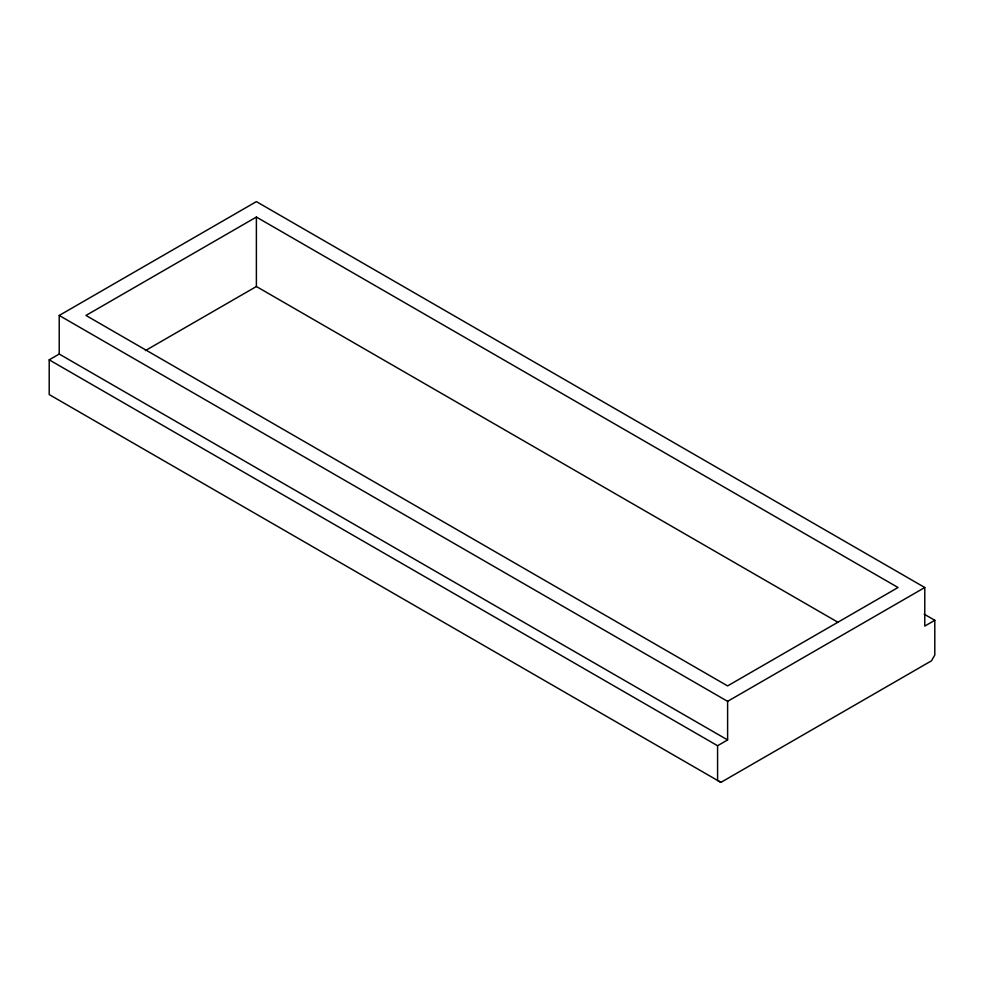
<?xml version="1.0" encoding="UTF-8"?>
<svg xmlns="http://www.w3.org/2000/svg" width="984" height="984" viewBox="0 0 984 984"><rect width="100%" height="100%" fill="white"/><g stroke="black" fill="none" stroke-linecap="round" stroke-linejoin="round"><path stroke-width="1.48" d="M59.224 315.458L256.393 201.622L924.775 587.51L924.775 626.095L934.8 620.301L934.8 655.036L931.454 660.83L720.915 782.378L49.2 394.559L49.2 359.837L59.224 354.043L727.606 739.931L727.606 701.346L59.224 315.458L59.224 354.043M256.393 217.058L85.965 315.458L727.606 685.909L898.035 587.51L256.393 217.058L256.393 286.516L838.134 622.38M145.411 350.587L256.393 286.516M727.606 701.346L924.775 587.51M49.2 359.837L717.582 745.724L727.606 739.931M924.148 614.151L934.8 620.301M720.915 782.378L717.582 780.447L717.582 745.724"/></g></svg>
